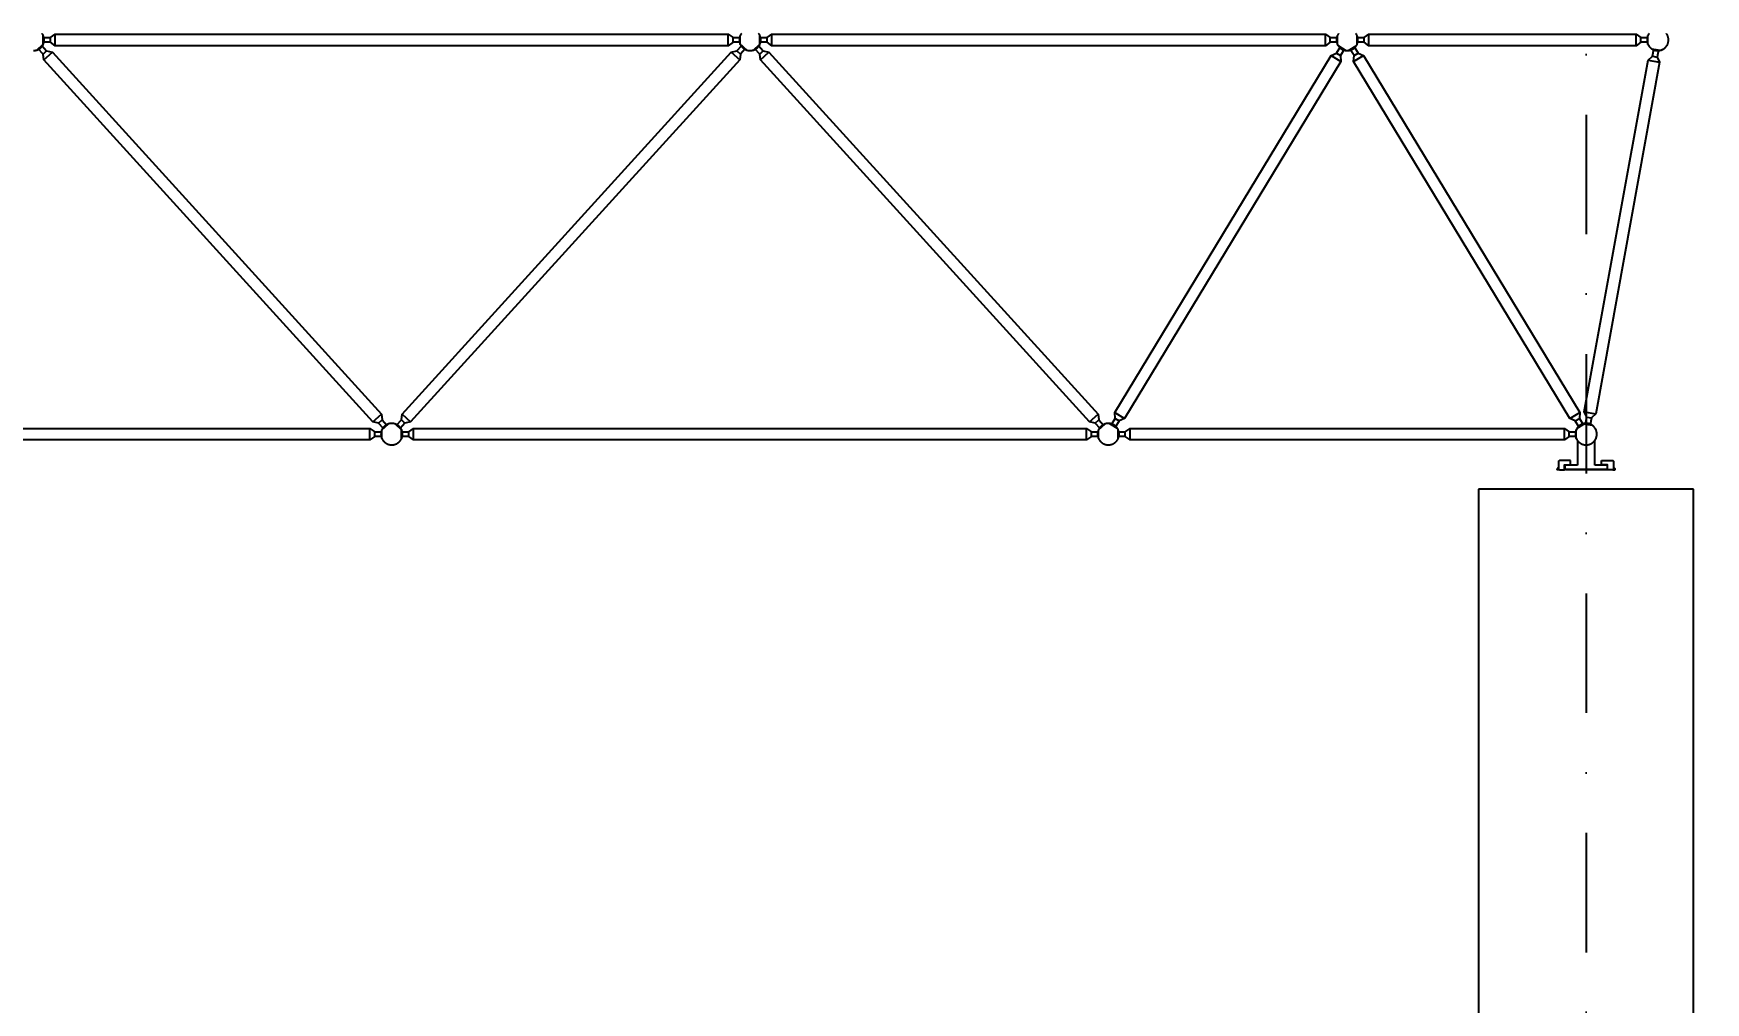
# Model space of a CAD drawing. Header units: centimetres. Extents: x 26569 to 160723, y -3143 to 14565.
# Drawn here: x 36351.7 to 36701.7, y 6143.1 to 6345.9 of the extents above; entities that cross this region are included whole.
import ezdxf

# ---------------------------------------------------------------- set-up
doc = ezdxf.new("R2010")
doc.units = ezdxf.units.CM
doc.header["$LTSCALE"] = 100
doc.linetypes.add('DASHDOT2', pattern=[0.5, 0.25, -0.125, 0, -0.125])
for name, color, linetype in [('A-ANNO-DIMS', 187, 'Continuous'), ('A-ANNO-GRID', 155, 'DASHDOT2'), ('A-ELEV-01', 255, 'Continuous'), ('A-ELEV-02', 253, 'Continuous')]:
    doc.layers.add(name, color=color, linetype=linetype)
doc.styles.add('Fields_100', font='act_simplex.shx', dxfattribs={"width": 0.8, "height": 20})
doc.dimstyles.new('FIELDS_100', dxfattribs={"dimscale": 0, "dimtxt": 20, "dimasz": 5, "dimexe": 5, "dimexo": 5, "dimgap": 5, "dimtad": 0, "dimdec": 0, "dimzin": 0, "dimdsep": 46, "dimtxsty": 'Fields_100', "dimblk": 'DOT', "dimcen": 0.09, "dimclrt": 50, "dimadec": 0, "dimazin": 0, "dimtfac": 1, "dimtdec": 0, "dimtix": 1, "dimtofl": 0, "dimtmove": 1, "dimatfit": 3, "dimfxl": 5, "dimfxlon": 1, "dimtolj": 1, "dimtzin": 0, "dimarcsym": 0})

# ---------------------------------------------------------------- blocks, each defined once
blk = doc.blocks.new('_Dot')
at = {"color": 0, "linetype": 'ByBlock', "lineweight": -2}
blk.add_line((-0.5, 0), (-1, 0), dxfattribs=at)
at = {"color": 0, "linetype": 'ByBlock', "const_width": 0.5}
blk.add_lwpolyline([(-0.25, 0, 1), (0.25, 0, 1)], format="xyb", close=True, dxfattribs=at)
blk = doc.blocks.new('*D694')
at = {"layer": 'A-ANNO-DIMS', "color": 0, "lineweight": -2, "transparency": 16777216}
for p, q in [((35826.73, 6649.56), (35826.73, 6659.56)), ((36676.73, 6649.56), (36676.73, 6659.56)), ((35831.73, 6654.56), (36220.07, 6654.56)), ((36671.73, 6654.56), (36283.4, 6654.56))]:
    blk.add_line(p, q, dxfattribs=at)
at = {"layer": 'DEFPOINTS', "color": 0, "transparency": 16777216}
for p in [(36676.73, 6654.56), (35826.73, 6232.06), (36676.73, 6232.06)]:
    blk.add_point(p, dxfattribs=at)
at = {"layer": 'A-ANNO-DIMS', "color": 0, "lineweight": -2, "transparency": 16777216, "xscale": 5, "yscale": 5, "zscale": 5, "rotation": 180}
blk.add_blockref('_Dot', (35826.73, 6654.56), dxfattribs=at)
at = {"layer": 'A-ANNO-DIMS', "color": 0, "lineweight": -2, "transparency": 16777216, "xscale": 5, "yscale": 5, "zscale": 5}
blk.add_blockref('_Dot', (36676.73, 6654.56), dxfattribs=at)
at = {"layer": 'A-ANNO-DIMS', "color": 50, "transparency": 16777216, "insert": (36251.73, 6654.56), "char_height": 20, "attachment_point": 5, "style": 'Fields_100'}
blk.add_mtext('\\A1;1700', dxfattribs=at)
blk = doc.blocks.new('*D700')
at = {"layer": 'A-ANNO-DIMS', "color": 0, "lineweight": -2, "transparency": 16777216}
for p, q in [((36676.73, 6649.56), (36676.73, 6659.56)), ((36726.73, 6649.56), (36726.73, 6659.56)), ((36671.73, 6654.56), (36666.73, 6654.56)), ((36731.73, 6654.56), (36736.73, 6654.56))]:
    blk.add_line(p, q, dxfattribs=at)
at = {"layer": 'DEFPOINTS', "color": 0, "transparency": 16777216}
for p in [(36726.73, 6654.56), (36676.73, 6232.06), (36726.73, 6232.06)]:
    blk.add_point(p, dxfattribs=at)
at = {"layer": 'A-ANNO-DIMS', "color": 0, "lineweight": -2, "transparency": 16777216, "xscale": 5, "yscale": 5, "zscale": 5}
blk.add_blockref('_Dot', (36676.73, 6654.56), dxfattribs=at)
at = {"layer": 'A-ANNO-DIMS', "color": 0, "lineweight": -2, "transparency": 16777216, "xscale": 5, "yscale": 5, "zscale": 5, "rotation": 180}
blk.add_blockref('_Dot', (36726.73, 6654.56), dxfattribs=at)
at = {"layer": 'A-ANNO-DIMS', "color": 50, "transparency": 16777216, "insert": (36701.73, 6654.56), "char_height": 20, "attachment_point": 5, "style": 'Fields_100'}
blk.add_mtext('\\A1;100', dxfattribs=at)

msp = doc.modelspace()

# ---------------------------------------------------------------- hatches: boundary and pattern name
at = {"layer": 'A-ELEV-02'}
for points in [[(36670.98, 6254.66), (36671.13, 6254.51), (36670.63, 6254.51), (36670.63, 6254.53), (36670.64, 6254.55), (36670.64, 6254.56), (36670.64, 6254.58), (36670.64, 6254.6), (36670.64, 6254.61), (36670.65, 6254.63), (36670.65, 6254.65), (36670.66, 6254.66), (36670.66, 6254.68), (36670.67, 6254.7), (36670.68, 6254.71), (36670.68, 6254.73), (36670.69, 6254.74), (36670.7, 6254.76), (36670.71, 6254.77), (36670.72, 6254.79), (36670.73, 6254.8), (36670.74, 6254.81), (36670.75, 6254.83), (36670.76, 6254.84), (36670.77, 6254.85), (36670.78, 6254.87), (36670.79, 6254.88), (36670.81, 6254.89), (36670.82, 6254.9), (36670.83, 6254.91), (36670.85, 6254.92), (36670.86, 6254.93), (36670.88, 6254.94), (36670.89, 6254.95), (36670.91, 6254.96), (36670.92, 6254.96), (36670.94, 6254.97), (36670.95, 6254.98), (36670.97, 6254.98), (36670.98, 6254.99)], [(36682.48, 6254.66), (36682.33, 6254.51), (36682.83, 6254.51), (36682.83, 6254.53), (36682.83, 6254.55), (36682.83, 6254.56), (36682.83, 6254.58), (36682.83, 6254.6), (36682.82, 6254.61), (36682.82, 6254.63), (36682.82, 6254.65), (36682.81, 6254.66), (36682.81, 6254.68), (36682.8, 6254.7), (36682.79, 6254.71), (36682.79, 6254.73), (36682.78, 6254.74), (36682.77, 6254.76), (36682.76, 6254.77), (36682.75, 6254.79), (36682.74, 6254.8), (36682.73, 6254.81), (36682.72, 6254.83), (36682.71, 6254.84), (36682.7, 6254.85), (36682.69, 6254.87), (36682.67, 6254.88), (36682.66, 6254.89), (36682.65, 6254.9), (36682.64, 6254.91), (36682.62, 6254.92), (36682.61, 6254.93), (36682.59, 6254.94), (36682.58, 6254.95), (36682.56, 6254.96), (36682.55, 6254.96), (36682.53, 6254.97), (36682.52, 6254.98), (36682.5, 6254.98), (36682.48, 6254.99)]]:
    msp.add_hatch(color=256, dxfattribs=at).paths.add_polyline_path(points, flags=0)

# ---------------------------------------------------------------- linework, layer by layer
at = {"layer": 'A-ANNO-GRID'}
msp.add_lwpolyline([(36676.73, 6679.56), (36676.73, 5813.01)], dxfattribs=at)
at = {"layer": 'A-ELEV-01'}
for points in [[(36654.23, 6250.51), (36654.23, 5950.51)], [(36699.23, 6250.51), (36654.23, 6250.51)], [(36699.23, 5950.51), (36699.23, 6250.51)]]:
    msp.add_lwpolyline(points, dxfattribs=at)
at = {"layer": 'A-ELEV-02'}
for points in [[(36351.73, 6342.26), (36351.81, 6342.26), (36351.88, 6342.27), (36351.96, 6342.27), (36352.03, 6342.28), (36352.11, 6342.29), (36352.19, 6342.31), (36352.26, 6342.33), (36352.34, 6342.34), (36352.41, 6342.37), (36352.45, 6342.38), (36352.49, 6342.39), (36352.52, 6342.41), (36352.56, 6342.42), (36352.6, 6342.43), (36352.63, 6342.45), (36352.67, 6342.47), (36352.71, 6342.48), (36352.74, 6342.5), (36352.78, 6342.52), (36352.81, 6342.54), (36352.85, 6342.56), (36352.88, 6342.58), (36352.92, 6342.6), (36352.95, 6342.62), (36352.98, 6342.64), (36353.02, 6342.66), (36353.05, 6342.69), (36353.08, 6342.71), (36353.11, 6342.73), (36353.15, 6342.76), (36353.18, 6342.78), (36353.21, 6342.81), (36353.24, 6342.84), (36353.27, 6342.86), (36353.29, 6342.89), (36353.32, 6342.92), (36353.35, 6342.95), (36353.4, 6343), (36353.45, 6343.06), (36353.5, 6343.12), (36353.55, 6343.18), (36353.59, 6343.25), (36353.64, 6343.31), (36353.68, 6343.37), (36353.71, 6343.44), (36353.75, 6343.51), (36353.78, 6343.57), (36353.81, 6343.64), (36353.84, 6343.71), (36353.86, 6343.78), (36353.89, 6343.86), (36353.91, 6343.93), (36353.93, 6344.01), (36353.94, 6344.08), (36353.96, 6344.16), (36353.96, 6344.2), (36353.97, 6344.24), (36353.97, 6344.28), (36353.98, 6344.32), (36353.98, 6344.36), (36353.98, 6344.4), (36353.98, 6344.44), (36353.98, 6344.48), (36353.98, 6344.52), (36353.98, 6344.55), (36353.98, 6344.59), (36353.98, 6344.63), (36353.98, 6344.67), (36353.98, 6344.71), (36353.97, 6344.75), (36353.97, 6344.79), (36353.96, 6344.83), (36353.96, 6344.87), (36353.95, 6344.91), (36353.94, 6344.95), (36353.93, 6344.99), (36353.92, 6345.03), (36353.91, 6345.07), (36353.9, 6345.11), (36353.89, 6345.14), (36353.88, 6345.18), (36353.87, 6345.22), (36353.86, 6345.26), (36353.83, 6345.33), (36353.8, 6345.4), (36353.77, 6345.47), (36353.73, 6345.54), (36353.7, 6345.61), (36353.66, 6345.68), (36353.62, 6345.74), (36353.58, 6345.8), (36353.53, 6345.86)], [(36353.78, 6345.01), (36355.28, 6345.01), (36356.28, 6345.72), (36497.18, 6345.72), (36498.18, 6345.01), (36499.68, 6345.01)], [(36356.28, 6343.3), (36356.28, 6345.72)], [(36497.18, 6343.3), (36497.18, 6345.72)], [(36499.93, 6345.86), (36499.89, 6345.8), (36499.85, 6345.74), (36499.81, 6345.68), (36499.77, 6345.61), (36499.73, 6345.54), (36499.7, 6345.47), (36499.67, 6345.4), (36499.64, 6345.33), (36499.61, 6345.26), (36499.6, 6345.22), (36499.59, 6345.18), (36499.57, 6345.14), (36499.56, 6345.11), (36499.55, 6345.07), (36499.54, 6345.03), (36499.54, 6344.99), (36499.53, 6344.95), (36499.52, 6344.91), (36499.51, 6344.87), (36499.51, 6344.83), (36499.5, 6344.79), (36499.5, 6344.75), (36499.49, 6344.71), (36499.49, 6344.67), (36499.49, 6344.63), (36499.49, 6344.59), (36499.48, 6344.55), (36499.48, 6344.52), (36499.48, 6344.48), (36499.49, 6344.44), (36499.49, 6344.4), (36499.49, 6344.36), (36499.49, 6344.32), (36499.5, 6344.28), (36499.5, 6344.24), (36499.51, 6344.2), (36499.51, 6344.16), (36499.53, 6344.08), (36499.54, 6344.01), (36499.56, 6343.93), (36499.58, 6343.86), (36499.61, 6343.78), (36499.63, 6343.71), (36499.66, 6343.64), (36499.69, 6343.57), (36499.72, 6343.51), (36499.76, 6343.44), (36499.79, 6343.37), (36499.83, 6343.31), (36499.87, 6343.25), (36499.92, 6343.18), (36499.96, 6343.12), (36500.01, 6343.06), (36500.07, 6343), (36500.12, 6342.95), (36500.15, 6342.92), (36500.17, 6342.89), (36500.2, 6342.86), (36500.23, 6342.84), (36500.26, 6342.81), (36500.29, 6342.78), (36500.32, 6342.76), (36500.35, 6342.73), (36500.39, 6342.71), (36500.42, 6342.69), (36500.45, 6342.66), (36500.48, 6342.64), (36500.52, 6342.62), (36500.55, 6342.6), (36500.59, 6342.58), (36500.62, 6342.56), (36500.65, 6342.54), (36500.69, 6342.52), (36500.73, 6342.5), (36500.76, 6342.48), (36500.8, 6342.47), (36500.83, 6342.45), (36500.87, 6342.43), (36500.91, 6342.42), (36500.94, 6342.41), (36500.98, 6342.39), (36501.02, 6342.38), (36501.06, 6342.37), (36501.13, 6342.34), (36501.21, 6342.33), (36501.28, 6342.31), (36501.36, 6342.29), (36501.43, 6342.28), (36501.51, 6342.27), (36501.59, 6342.27), (36501.66, 6342.26), (36501.73, 6342.26), (36501.81, 6342.26), (36501.88, 6342.27), (36501.96, 6342.27), (36502.03, 6342.28), (36502.11, 6342.29), (36502.19, 6342.31), (36502.26, 6342.33), (36502.34, 6342.34), (36502.41, 6342.37), (36502.45, 6342.38), (36502.49, 6342.39), (36502.52, 6342.41), (36502.56, 6342.42), (36502.6, 6342.43), (36502.63, 6342.45), (36502.67, 6342.47), (36502.71, 6342.48), (36502.74, 6342.5), (36502.78, 6342.52), (36502.81, 6342.54), (36502.85, 6342.56), (36502.88, 6342.58), (36502.92, 6342.6), (36502.95, 6342.62), (36502.98, 6342.64), (36503.02, 6342.66), (36503.05, 6342.69), (36503.08, 6342.71), (36503.11, 6342.73), (36503.15, 6342.76), (36503.18, 6342.78), (36503.21, 6342.81), (36503.24, 6342.84), (36503.27, 6342.86), (36503.29, 6342.89), (36503.32, 6342.92), (36503.35, 6342.95), (36503.4, 6343), (36503.45, 6343.06), (36503.5, 6343.12), (36503.55, 6343.18), (36503.59, 6343.25), (36503.64, 6343.31), (36503.68, 6343.37), (36503.71, 6343.44), (36503.75, 6343.51), (36503.78, 6343.57), (36503.81, 6343.64), (36503.84, 6343.71), (36503.86, 6343.78), (36503.89, 6343.86), (36503.91, 6343.93), (36503.93, 6344.01), (36503.94, 6344.08), (36503.96, 6344.16), (36503.96, 6344.2), (36503.97, 6344.24), (36503.97, 6344.28), (36503.98, 6344.32), (36503.98, 6344.36), (36503.98, 6344.4), (36503.98, 6344.44), (36503.98, 6344.48), (36503.98, 6344.52), (36503.98, 6344.55), (36503.98, 6344.59), (36503.98, 6344.63), (36503.98, 6344.67), (36503.98, 6344.71), (36503.97, 6344.75), (36503.97, 6344.79), (36503.96, 6344.83), (36503.96, 6344.87), (36503.95, 6344.91), (36503.94, 6344.95), (36503.93, 6344.99), (36503.92, 6345.03), (36503.91, 6345.07), (36503.9, 6345.11), (36503.89, 6345.14), (36503.88, 6345.18), (36503.87, 6345.22), (36503.86, 6345.26), (36503.83, 6345.33), (36503.8, 6345.4), (36503.77, 6345.47), (36503.73, 6345.54), (36503.7, 6345.61), (36503.66, 6345.68), (36503.62, 6345.74), (36503.58, 6345.8), (36503.53, 6345.86)], [(36503.78, 6345.01), (36505.28, 6345.01), (36506.28, 6345.72), (36622.18, 6345.72), (36623.18, 6345.01), (36624.68, 6345.01)], [(36506.28, 6343.3), (36506.28, 6345.72)], [(36622.18, 6343.3), (36622.18, 6345.72)], [(36624.93, 6345.86), (36624.89, 6345.8), (36624.85, 6345.74), (36624.81, 6345.68), (36624.77, 6345.61), (36624.73, 6345.54), (36624.7, 6345.47), (36624.67, 6345.4), (36624.64, 6345.33), (36624.61, 6345.26), (36624.6, 6345.22), (36624.59, 6345.18), (36624.57, 6345.14), (36624.56, 6345.11), (36624.55, 6345.07), (36624.54, 6345.03), (36624.54, 6344.99), (36624.53, 6344.95), (36624.52, 6344.91), (36624.51, 6344.87), (36624.51, 6344.83), (36624.5, 6344.79), (36624.5, 6344.75), (36624.49, 6344.71), (36624.49, 6344.67), (36624.49, 6344.63), (36624.49, 6344.59), (36624.48, 6344.55), (36624.48, 6344.52), (36624.48, 6344.48), (36624.49, 6344.44), (36624.49, 6344.4), (36624.49, 6344.36), (36624.49, 6344.32), (36624.5, 6344.28), (36624.5, 6344.24), (36624.51, 6344.2), (36624.51, 6344.16), (36624.53, 6344.08), (36624.54, 6344.01), (36624.56, 6343.93), (36624.58, 6343.86), (36624.61, 6343.78), (36624.63, 6343.71), (36624.66, 6343.64), (36624.69, 6343.57), (36624.72, 6343.51), (36624.76, 6343.44), (36624.79, 6343.37), (36624.83, 6343.31), (36624.87, 6343.25), (36624.92, 6343.18), (36624.96, 6343.12), (36625.01, 6343.06), (36625.07, 6343), (36625.12, 6342.95), (36625.15, 6342.92), (36625.17, 6342.89), (36625.2, 6342.86), (36625.23, 6342.84), (36625.26, 6342.81), (36625.29, 6342.78), (36625.32, 6342.76), (36625.35, 6342.73), (36625.39, 6342.71), (36625.42, 6342.69), (36625.45, 6342.66), (36625.48, 6342.64), (36625.52, 6342.62), (36625.55, 6342.6), (36625.59, 6342.58), (36625.62, 6342.56), (36625.65, 6342.54), (36625.69, 6342.52), (36625.73, 6342.5), (36625.76, 6342.48), (36625.8, 6342.47), (36625.83, 6342.45), (36625.87, 6342.43), (36625.91, 6342.42), (36625.94, 6342.41), (36625.98, 6342.39), (36626.02, 6342.38), (36626.06, 6342.37), (36626.13, 6342.34), (36626.21, 6342.33), (36626.28, 6342.31), (36626.36, 6342.29), (36626.43, 6342.28), (36626.51, 6342.27), (36626.59, 6342.27), (36626.66, 6342.26), (36626.73, 6342.26), (36626.81, 6342.26), (36626.88, 6342.27), (36626.96, 6342.27), (36627.03, 6342.28), (36627.11, 6342.29), (36627.19, 6342.31), (36627.26, 6342.33), (36627.34, 6342.34), (36627.41, 6342.37), (36627.45, 6342.38), (36627.49, 6342.39), (36627.52, 6342.41), (36627.56, 6342.42), (36627.6, 6342.43), (36627.63, 6342.45), (36627.67, 6342.47), (36627.71, 6342.48), (36627.74, 6342.5), (36627.78, 6342.52), (36627.81, 6342.54), (36627.85, 6342.56), (36627.88, 6342.58), (36627.92, 6342.6), (36627.95, 6342.62), (36627.98, 6342.64), (36628.02, 6342.66), (36628.05, 6342.69), (36628.08, 6342.71), (36628.11, 6342.73), (36628.15, 6342.76), (36628.18, 6342.78), (36628.21, 6342.81), (36628.24, 6342.84), (36628.27, 6342.86), (36628.29, 6342.89), (36628.32, 6342.92), (36628.35, 6342.95), (36628.4, 6343), (36628.45, 6343.06), (36628.5, 6343.12), (36628.55, 6343.18), (36628.59, 6343.25), (36628.64, 6343.31), (36628.68, 6343.37), (36628.71, 6343.44), (36628.75, 6343.51), (36628.78, 6343.57), (36628.81, 6343.64), (36628.84, 6343.71), (36628.86, 6343.78), (36628.89, 6343.86), (36628.91, 6343.93), (36628.93, 6344.01), (36628.94, 6344.08), (36628.96, 6344.16), (36628.96, 6344.2), (36628.97, 6344.24), (36628.97, 6344.28), (36628.98, 6344.32), (36628.98, 6344.36), (36628.98, 6344.4), (36628.98, 6344.44), (36628.98, 6344.48), (36628.98, 6344.52), (36628.98, 6344.55), (36628.98, 6344.59), (36628.98, 6344.63), (36628.98, 6344.67), (36628.98, 6344.71), (36628.97, 6344.75), (36628.97, 6344.79), (36628.96, 6344.83), (36628.96, 6344.87), (36628.95, 6344.91), (36628.94, 6344.95), (36628.93, 6344.99), (36628.92, 6345.03), (36628.91, 6345.07), (36628.9, 6345.11), (36628.89, 6345.14), (36628.88, 6345.18), (36628.87, 6345.22), (36628.86, 6345.26), (36628.83, 6345.33), (36628.8, 6345.4), (36628.77, 6345.47), (36628.73, 6345.54), (36628.7, 6345.61), (36628.66, 6345.68), (36628.62, 6345.74), (36628.58, 6345.8), (36628.53, 6345.86)], [(36628.78, 6345.01), (36630.28, 6345.01), (36631.28, 6345.72), (36687.18, 6345.72), (36688.18, 6345.01), (36689.68, 6345.01)], [(36631.28, 6343.3), (36631.28, 6345.72)], [(36687.18, 6343.3), (36687.18, 6345.72)], [(36689.93, 6345.86), (36689.89, 6345.8), (36689.85, 6345.74), (36689.81, 6345.68), (36689.77, 6345.61), (36689.73, 6345.54), (36689.7, 6345.47), (36689.67, 6345.4), (36689.64, 6345.33), (36689.61, 6345.26), (36689.6, 6345.22), (36689.59, 6345.18), (36689.57, 6345.14), (36689.56, 6345.11), (36689.55, 6345.07), (36689.54, 6345.03), (36689.54, 6344.99), (36689.53, 6344.95), (36689.52, 6344.91), (36689.51, 6344.87), (36689.51, 6344.83), (36689.5, 6344.79), (36689.5, 6344.75), (36689.49, 6344.71), (36689.49, 6344.67), (36689.49, 6344.63), (36689.49, 6344.59), (36689.48, 6344.55), (36689.48, 6344.52), (36689.48, 6344.48), (36689.49, 6344.44), (36689.49, 6344.4), (36689.49, 6344.36), (36689.49, 6344.32), (36689.5, 6344.28), (36689.5, 6344.24), (36689.51, 6344.2), (36689.51, 6344.16), (36689.53, 6344.08), (36689.54, 6344.01), (36689.56, 6343.93), (36689.58, 6343.86), (36689.61, 6343.78), (36689.63, 6343.71), (36689.66, 6343.64), (36689.69, 6343.57), (36689.72, 6343.51), (36689.76, 6343.44), (36689.79, 6343.37), (36689.83, 6343.31), (36689.87, 6343.25), (36689.92, 6343.18), (36689.96, 6343.12), (36690.01, 6343.06), (36690.07, 6343), (36690.12, 6342.95), (36690.15, 6342.92), (36690.17, 6342.89), (36690.2, 6342.86), (36690.23, 6342.84), (36690.26, 6342.81), (36690.29, 6342.78), (36690.32, 6342.76), (36690.35, 6342.73), (36690.39, 6342.71), (36690.42, 6342.69), (36690.45, 6342.66), (36690.48, 6342.64), (36690.52, 6342.62), (36690.55, 6342.6), (36690.59, 6342.58), (36690.62, 6342.56), (36690.65, 6342.54), (36690.69, 6342.52), (36690.73, 6342.5), (36690.76, 6342.48), (36690.8, 6342.47), (36690.83, 6342.45), (36690.87, 6342.43), (36690.91, 6342.42), (36690.94, 6342.41), (36690.98, 6342.39), (36691.02, 6342.38), (36691.06, 6342.37), (36691.13, 6342.34), (36691.21, 6342.33), (36691.28, 6342.31), (36691.36, 6342.29), (36691.43, 6342.28), (36691.51, 6342.27), (36691.59, 6342.27), (36691.66, 6342.26), (36691.73, 6342.26), (36691.81, 6342.26), (36691.88, 6342.27), (36691.96, 6342.27), (36692.03, 6342.28), (36692.11, 6342.29), (36692.19, 6342.31), (36692.26, 6342.33), (36692.34, 6342.34), (36692.41, 6342.37), (36692.45, 6342.38), (36692.49, 6342.39), (36692.52, 6342.41), (36692.56, 6342.42), (36692.6, 6342.43), (36692.63, 6342.45), (36692.67, 6342.47), (36692.71, 6342.48), (36692.74, 6342.5), (36692.78, 6342.52), (36692.81, 6342.54), (36692.85, 6342.56), (36692.88, 6342.58), (36692.92, 6342.6), (36692.95, 6342.62), (36692.98, 6342.64), (36693.02, 6342.66), (36693.05, 6342.69), (36693.08, 6342.71), (36693.11, 6342.73), (36693.15, 6342.76), (36693.18, 6342.78), (36693.21, 6342.81), (36693.24, 6342.84), (36693.27, 6342.86), (36693.29, 6342.89), (36693.32, 6342.92), (36693.35, 6342.95), (36693.4, 6343), (36693.45, 6343.06), (36693.5, 6343.12), (36693.55, 6343.18), (36693.59, 6343.25), (36693.64, 6343.31), (36693.68, 6343.37), (36693.71, 6343.44), (36693.75, 6343.51), (36693.78, 6343.57), (36693.81, 6343.64), (36693.84, 6343.71), (36693.86, 6343.78), (36693.89, 6343.86), (36693.91, 6343.93), (36693.93, 6344.01), (36693.94, 6344.08), (36693.96, 6344.16), (36693.96, 6344.2), (36693.97, 6344.24), (36693.97, 6344.28), (36693.98, 6344.32), (36693.98, 6344.36), (36693.98, 6344.4), (36693.98, 6344.44), (36693.98, 6344.48), (36693.98, 6344.52), (36693.98, 6344.55), (36693.98, 6344.59), (36693.98, 6344.63), (36693.98, 6344.67), (36693.98, 6344.71), (36693.97, 6344.75), (36693.97, 6344.79), (36693.96, 6344.83), (36693.96, 6344.87), (36693.95, 6344.91), (36693.94, 6344.95), (36693.93, 6344.99), (36693.92, 6345.03), (36693.91, 6345.07), (36693.9, 6345.11), (36693.89, 6345.14), (36693.88, 6345.18), (36693.87, 6345.22), (36693.86, 6345.26), (36693.83, 6345.33), (36693.8, 6345.4), (36693.77, 6345.47), (36693.73, 6345.54), (36693.7, 6345.61), (36693.66, 6345.68), (36693.62, 6345.74), (36693.58, 6345.8), (36693.53, 6345.86)], [(36352.43, 6342.37), (36353.8, 6343.62)], [(36353.75, 6341.55), (36354.49, 6342.22)], [(36353.78, 6343.58), (36353.78, 6345.44)], [(36499.68, 6344.01), (36498.18, 6344.01), (36497.18, 6343.3), (36356.28, 6343.3), (36355.28, 6344.01), (36353.78, 6344.01)], [(36355.28, 6344.01), (36355.28, 6345.01)], [(36498.18, 6344.01), (36498.18, 6345.01)], [(36498.98, 6342.22), (36499.72, 6341.55)], [(36499.67, 6343.62), (36501.04, 6342.37)], [(36499.68, 6343.58), (36499.68, 6345.44)], [(36502.43, 6342.37), (36503.8, 6343.62)], [(36503.75, 6341.55), (36504.49, 6342.22)], [(36503.78, 6343.58), (36503.78, 6345.44)], [(36624.68, 6344.01), (36623.18, 6344.01), (36622.18, 6343.3), (36506.28, 6343.3), (36505.28, 6344.01), (36503.78, 6344.01)], [(36505.28, 6344.01), (36505.28, 6345.01)], [(36623.18, 6344.01), (36623.18, 6345.01)], [(36624.68, 6343.58), (36624.68, 6345.44)], [(36624.88, 6343.24), (36626.46, 6342.28)], [(36627, 6342.28), (36628.59, 6343.24)], [(36628.78, 6343.58), (36628.78, 6345.44)], [(36689.68, 6344.01), (36688.18, 6344.01), (36687.18, 6343.3), (36631.28, 6343.3), (36630.28, 6344.01), (36628.78, 6344.01)], [(36630.28, 6344.01), (36630.28, 6345.01)], [(36676.61, 6264.12), (36676.88, 6265.59), (36676.36, 6266.7), (36689.73, 6340.25), (36690.61, 6341.11), (36690.88, 6342.58)], [(36691.86, 6342.41), (36691.59, 6340.93), (36692.11, 6339.82), (36678.74, 6266.27), (36677.86, 6265.42), (36677.59, 6263.94)], [(36688.18, 6344.01), (36688.18, 6345.01)], [(36689.68, 6343.58), (36689.68, 6345.44)], [(36690.46, 6342.66), (36692.28, 6342.33)], [(36353.9, 6340.33), (36355.69, 6341.96)], [(36497.78, 6341.96), (36499.57, 6340.33)], [(36503.9, 6340.33), (36505.69, 6341.96)], [(36623.34, 6341.25), (36625.41, 6340)], [(36624.47, 6341.74), (36625.32, 6341.22)], [(36628.06, 6340), (36630.13, 6341.25)], [(36628.15, 6341.22), (36629, 6341.74)], [(36689.73, 6340.25), (36692.11, 6339.82)], [(36690.61, 6341.11), (36691.59, 6340.93)], [(36422.78, 6264.57), (36424.57, 6266.19)], [(36428.9, 6266.19), (36430.69, 6264.57)], [(36572.78, 6264.57), (36574.57, 6266.19)], [(36578.06, 6266.53), (36580.13, 6265.28)], [(36578.15, 6265.31), (36579, 6264.79)], [(36673.34, 6265.28), (36675.41, 6266.53)], [(36674.47, 6264.79), (36675.32, 6265.31)], [(36676.36, 6266.7), (36678.74, 6266.27)], [(36676.88, 6265.59), (36677.86, 6265.42)], [(36278.78, 6262.51), (36280.28, 6262.51), (36281.28, 6263.22), (36422.18, 6263.22), (36423.18, 6262.51), (36424.68, 6262.51)], [(36424.68, 6261.51), (36423.18, 6261.51), (36422.18, 6260.8), (36281.28, 6260.8), (36280.28, 6261.51), (36278.78, 6261.51)], [(36422.18, 6260.8), (36422.18, 6263.22)], [(36423.18, 6261.51), (36423.18, 6262.51)], [(36423.98, 6264.3), (36424.72, 6264.98)], [(36424.67, 6262.91), (36426.04, 6264.15)], [(36424.68, 6261.08), (36424.68, 6262.94)], [(36427.43, 6264.15), (36428.8, 6262.91)], [(36428.75, 6264.98), (36429.49, 6264.3)], [(36428.78, 6262.51), (36430.28, 6262.51), (36431.28, 6263.22), (36572.18, 6263.22), (36573.18, 6262.51), (36574.68, 6262.51)], [(36428.78, 6261.08), (36428.78, 6262.94)], [(36574.68, 6261.51), (36573.18, 6261.51), (36572.18, 6260.8), (36431.28, 6260.8), (36430.28, 6261.51), (36428.78, 6261.51)], [(36430.28, 6261.51), (36430.28, 6262.51)], [(36431.28, 6260.8), (36431.28, 6263.22)], [(36572.18, 6260.8), (36572.18, 6263.22)], [(36573.18, 6261.51), (36573.18, 6262.51)], [(36573.98, 6264.3), (36574.72, 6264.98)], [(36574.67, 6262.91), (36576.04, 6264.15)], [(36574.68, 6261.08), (36574.68, 6262.94)], [(36577, 6264.25), (36578.59, 6263.28)], [(36578.78, 6262.51), (36580.28, 6262.51), (36581.28, 6263.22), (36672.18, 6263.22), (36673.18, 6262.51), (36674.68, 6262.51)], [(36578.78, 6261.08), (36578.78, 6262.94)], [(36674.68, 6261.51), (36673.18, 6261.51), (36672.18, 6260.8), (36581.28, 6260.8), (36580.28, 6261.51), (36578.78, 6261.51)], [(36580.28, 6261.51), (36580.28, 6262.51)], [(36581.28, 6260.8), (36581.28, 6263.22)], [(36672.18, 6260.8), (36672.18, 6263.22)], [(36673.18, 6261.51), (36673.18, 6262.51)], [(36678.53, 6260.66), (36678.58, 6260.72), (36678.62, 6260.78), (36678.66, 6260.85), (36678.7, 6260.91), (36678.73, 6260.98), (36678.77, 6261.05), (36678.8, 6261.12), (36678.83, 6261.19), (36678.86, 6261.27), (36678.87, 6261.31), (36678.88, 6261.34), (36678.89, 6261.38), (36678.9, 6261.42), (36678.91, 6261.46), (36678.92, 6261.5), (36678.93, 6261.53), (36678.94, 6261.57), (36678.95, 6261.61), (36678.96, 6261.65), (36678.96, 6261.69), (36678.97, 6261.73), (36678.97, 6261.77), (36678.98, 6261.81), (36678.98, 6261.85), (36678.98, 6261.89), (36678.98, 6261.93), (36678.98, 6261.97), (36678.98, 6262.01), (36678.98, 6262.05), (36678.98, 6262.09), (36678.98, 6262.13), (36678.98, 6262.17), (36678.98, 6262.21), (36678.97, 6262.25), (36678.97, 6262.29), (36678.96, 6262.33), (36678.96, 6262.36), (36678.94, 6262.44), (36678.93, 6262.52), (36678.91, 6262.59), (36678.89, 6262.67), (36678.86, 6262.74), (36678.84, 6262.81), (36678.81, 6262.88), (36678.78, 6262.95), (36678.75, 6263.02), (36678.71, 6263.08), (36678.68, 6263.15), (36678.64, 6263.21), (36678.59, 6263.28), (36678.55, 6263.34), (36678.5, 6263.4), (36678.45, 6263.46), (36678.4, 6263.52), (36678.35, 6263.58), (36678.32, 6263.61), (36678.29, 6263.63), (36678.27, 6263.66), (36678.24, 6263.69), (36678.21, 6263.71), (36678.18, 6263.74), (36678.15, 6263.77), (36678.11, 6263.79), (36678.08, 6263.81), (36678.05, 6263.84), (36678.02, 6263.86), (36677.98, 6263.88), (36677.95, 6263.9), (36677.92, 6263.93), (36677.88, 6263.95), (36677.85, 6263.97), (36677.81, 6263.99), (36677.78, 6264.01), (36677.74, 6264.02), (36677.71, 6264.04), (36677.67, 6264.06), (36677.63, 6264.07), (36677.6, 6264.09), (36677.56, 6264.1), (36677.52, 6264.12), (36677.49, 6264.13), (36677.45, 6264.15), (36677.41, 6264.16), (36677.34, 6264.18), (36677.26, 6264.2), (36677.19, 6264.22), (36677.11, 6264.23), (36677.03, 6264.24), (36676.96, 6264.25), (36676.88, 6264.26), (36676.81, 6264.26), (36676.73, 6264.26), (36676.66, 6264.26), (36676.59, 6264.26), (36676.51, 6264.25), (36676.43, 6264.24), (36676.36, 6264.23), (36676.28, 6264.22), (36676.21, 6264.2), (36676.13, 6264.18), (36676.06, 6264.16), (36676.02, 6264.15), (36675.98, 6264.13), (36675.94, 6264.12), (36675.91, 6264.1), (36675.87, 6264.09), (36675.83, 6264.07), (36675.8, 6264.06), (36675.76, 6264.04), (36675.73, 6264.02), (36675.69, 6264.01), (36675.65, 6263.99), (36675.62, 6263.97), (36675.59, 6263.95), (36675.55, 6263.93), (36675.52, 6263.9), (36675.48, 6263.88), (36675.45, 6263.86), (36675.42, 6263.84), (36675.39, 6263.81), (36675.35, 6263.79), (36675.32, 6263.77), (36675.29, 6263.74), (36675.26, 6263.71), (36675.23, 6263.69), (36675.2, 6263.66), (36675.17, 6263.63), (36675.15, 6263.61), (36675.12, 6263.58), (36675.07, 6263.52), (36675.01, 6263.46), (36674.96, 6263.4), (36674.92, 6263.34), (36674.87, 6263.28), (36674.83, 6263.21), (36674.79, 6263.15), (36674.76, 6263.08), (36674.72, 6263.02), (36674.69, 6262.95), (36674.66, 6262.88), (36674.63, 6262.81), (36674.61, 6262.74), (36674.58, 6262.67), (36674.56, 6262.59), (36674.54, 6262.52), (36674.53, 6262.44), (36674.51, 6262.36), (36674.51, 6262.33), (36674.5, 6262.29), (36674.5, 6262.25), (36674.49, 6262.21), (36674.49, 6262.17), (36674.49, 6262.13), (36674.49, 6262.09), (36674.48, 6262.05), (36674.48, 6262.01), (36674.48, 6261.97), (36674.49, 6261.93), (36674.49, 6261.89), (36674.49, 6261.85), (36674.49, 6261.81), (36674.5, 6261.77), (36674.5, 6261.73), (36674.51, 6261.69), (36674.51, 6261.65), (36674.52, 6261.61), (36674.53, 6261.57), (36674.54, 6261.53), (36674.54, 6261.5), (36674.55, 6261.46), (36674.56, 6261.42), (36674.57, 6261.38), (36674.59, 6261.34), (36674.6, 6261.31), (36674.61, 6261.27), (36674.64, 6261.19), (36674.67, 6261.12), (36674.7, 6261.05), (36674.73, 6260.98), (36674.77, 6260.91), (36674.81, 6260.85), (36674.85, 6260.78), (36674.89, 6260.72), (36674.93, 6260.66)], [(36674.68, 6261.08), (36674.68, 6262.94)], [(36674.88, 6263.28), (36676.46, 6264.25)], [(36676.19, 6264.2), (36678.01, 6263.86)], [(36676.73, 6262.01), (36676.73, 6254.51)], [(36674.93, 6260.66), (36674.93, 6255.51)], [(36678.53, 6255.51), (36678.53, 6260.66)], [(36670.98, 6254.99), (36670.98, 6254.99), (36670.97, 6254.98), (36670.96, 6254.98), (36670.95, 6254.98), (36670.94, 6254.97), (36670.93, 6254.97), (36670.92, 6254.97), (36670.91, 6254.96), (36670.91, 6254.96), (36670.9, 6254.95), (36670.89, 6254.95), (36670.88, 6254.94), (36670.87, 6254.94), (36670.86, 6254.93), (36670.85, 6254.93), (36670.85, 6254.92), (36670.84, 6254.92), (36670.83, 6254.91), (36670.82, 6254.9), (36670.81, 6254.9), (36670.81, 6254.89), (36670.8, 6254.88), (36670.79, 6254.88), (36670.78, 6254.87), (36670.78, 6254.86), (36670.77, 6254.86), (36670.76, 6254.85), (36670.76, 6254.84), (36670.75, 6254.83), (36670.74, 6254.82), (36670.74, 6254.82), (36670.73, 6254.81), (36670.73, 6254.8), (36670.72, 6254.79), (36670.71, 6254.78), (36670.71, 6254.77), (36670.7, 6254.77), (36670.7, 6254.76), (36670.69, 6254.75), (36670.69, 6254.74), (36670.68, 6254.73), (36670.68, 6254.72), (36670.68, 6254.71), (36670.67, 6254.7), (36670.67, 6254.69), (36670.66, 6254.68), (36670.66, 6254.67), (36670.66, 6254.66), (36670.65, 6254.65), (36670.65, 6254.65), (36670.65, 6254.64), (36670.65, 6254.63), (36670.65, 6254.62), (36670.64, 6254.61), (36670.64, 6254.6), (36670.64, 6254.59), (36670.64, 6254.58), (36670.64, 6254.57), (36670.64, 6254.56), (36670.64, 6254.55), (36670.64, 6254.54), (36670.63, 6254.53), (36670.63, 6254.52), (36670.63, 6254.51)], [(36671.13, 6254.51), (36670.63, 6254.51)], [(36671.13, 6254.51), (36670.98, 6254.66)], [(36674.93, 6255.51), (36672.28, 6255.51)], [(36672.28, 6255.51), (36672.28, 6254.71)], [(36672.28, 6254.71), (36681.18, 6254.71)], [(36672.39, 6254.51), (36672.39, 6254.61)], [(36672.39, 6254.61), (36681.08, 6254.61)], [(36681.08, 6254.51), (36672.39, 6254.51)], [(36672.41, 6254.61), (36672.41, 6254.71)], [(36681.18, 6255.51), (36678.53, 6255.51)], [(36681.06, 6254.61), (36681.06, 6254.71)], [(36681.08, 6254.51), (36681.08, 6254.61)], [(36681.18, 6254.71), (36681.18, 6255.51)], [(36682.33, 6254.51), (36682.48, 6254.66)], [(36682.33, 6254.51), (36682.83, 6254.51)], [(36682.83, 6254.51), (36682.83, 6254.52), (36682.83, 6254.53), (36682.83, 6254.54), (36682.83, 6254.55), (36682.83, 6254.56), (36682.83, 6254.57), (36682.83, 6254.58), (36682.83, 6254.59), (36682.83, 6254.6), (36682.83, 6254.61), (36682.82, 6254.62), (36682.82, 6254.63), (36682.82, 6254.64), (36682.82, 6254.65), (36682.81, 6254.65), (36682.81, 6254.66), (36682.81, 6254.67), (36682.8, 6254.68), (36682.8, 6254.69), (36682.8, 6254.7), (36682.79, 6254.71), (36682.79, 6254.72), (36682.78, 6254.73), (36682.78, 6254.74), (36682.78, 6254.75), (36682.77, 6254.76), (36682.77, 6254.77), (36682.76, 6254.77), (36682.75, 6254.78), (36682.75, 6254.79), (36682.74, 6254.8), (36682.74, 6254.81), (36682.73, 6254.82), (36682.72, 6254.82), (36682.72, 6254.83), (36682.71, 6254.84), (36682.71, 6254.85), (36682.7, 6254.86), (36682.69, 6254.86), (36682.68, 6254.87), (36682.68, 6254.88), (36682.67, 6254.88), (36682.66, 6254.89), (36682.65, 6254.9), (36682.65, 6254.9), (36682.64, 6254.91), (36682.63, 6254.92), (36682.62, 6254.92), (36682.61, 6254.93), (36682.61, 6254.93), (36682.6, 6254.94), (36682.59, 6254.94), (36682.58, 6254.95), (36682.57, 6254.95), (36682.56, 6254.96), (36682.55, 6254.96), (36682.55, 6254.97), (36682.54, 6254.97), (36682.53, 6254.97), (36682.52, 6254.98), (36682.51, 6254.98), (36682.5, 6254.98), (36682.49, 6254.99), (36682.48, 6254.99)]]:
    msp.add_lwpolyline(points, dxfattribs=at)
for points in [[(36424.99, 6263.19), (36423.98, 6264.3), (36422.78, 6264.57), (36353.9, 6340.33), (36353.75, 6341.55), (36352.74, 6342.66), (36353.48, 6343.33), (36354.49, 6342.22), (36355.69, 6341.96), (36424.57, 6266.19), (36424.72, 6264.98), (36425.73, 6263.87)], [(36427.74, 6263.87), (36428.75, 6264.98), (36428.9, 6266.19), (36497.78, 6341.96), (36498.98, 6342.22), (36499.99, 6343.33), (36500.73, 6342.66), (36499.72, 6341.55), (36499.57, 6340.33), (36430.69, 6264.57), (36429.49, 6264.3), (36428.48, 6263.19)], [(36574.99, 6263.19), (36573.98, 6264.3), (36572.78, 6264.57), (36503.9, 6340.33), (36503.75, 6341.55), (36502.74, 6342.66), (36503.48, 6343.33), (36504.49, 6342.22), (36505.69, 6341.96), (36574.57, 6266.19), (36574.72, 6264.98), (36575.73, 6263.87)], [(36577.37, 6264.02), (36578.15, 6265.31), (36578.06, 6266.53), (36623.34, 6341.25), (36624.47, 6341.74), (36625.24, 6343.02), (36626.1, 6342.5), (36625.32, 6341.22), (36625.41, 6340), (36580.13, 6265.28), (36579, 6264.79), (36578.22, 6263.51)], [(36675.24, 6263.51), (36674.47, 6264.79), (36673.34, 6265.28), (36628.06, 6340), (36628.15, 6341.22), (36627.37, 6342.5), (36627.8, 6342.76), (36628.22, 6343.02), (36629, 6341.74), (36630.13, 6341.25), (36675.41, 6266.53), (36675.32, 6265.31), (36676.1, 6264.02)], [(36428.98, 6262.01), (36428.98, 6262.06), (36428.98, 6262.11), (36428.98, 6262.16), (36428.98, 6262.21), (36428.97, 6262.27), (36428.96, 6262.32), (36428.96, 6262.37), (36428.95, 6262.42), (36428.94, 6262.47), (36428.92, 6262.53), (36428.91, 6262.58), (36428.9, 6262.63), (36428.88, 6262.68), (36428.86, 6262.74), (36428.85, 6262.79), (36428.83, 6262.84), (36428.81, 6262.89), (36428.78, 6262.94), (36428.76, 6262.99), (36428.73, 6263.05), (36428.71, 6263.1), (36428.68, 6263.15), (36428.65, 6263.19), (36428.62, 6263.24), (36428.59, 6263.29), (36428.55, 6263.34), (36428.52, 6263.38), (36428.48, 6263.43), (36428.44, 6263.48), (36428.41, 6263.52), (36428.37, 6263.56), (36428.33, 6263.6), (36428.28, 6263.64), (36428.24, 6263.68), (36428.2, 6263.72), (36428.15, 6263.76), (36428.11, 6263.8), (36428.06, 6263.83), (36428.01, 6263.86), (36427.97, 6263.9), (36427.92, 6263.93), (36427.87, 6263.96), (36427.82, 6263.98), (36427.77, 6264.01), (36427.72, 6264.04), (36427.67, 6264.06), (36427.61, 6264.08), (36427.56, 6264.1), (36427.51, 6264.12), (36427.46, 6264.14), (36427.41, 6264.16), (36427.35, 6264.18), (36427.3, 6264.19), (36427.25, 6264.2), (36427.2, 6264.21), (36427.14, 6264.22), (36427.09, 6264.23), (36427.04, 6264.24), (36426.99, 6264.25), (36426.94, 6264.25), (36426.89, 6264.26), (36426.83, 6264.26), (36426.78, 6264.26), (36426.73, 6264.26), (36426.68, 6264.26), (36426.63, 6264.26), (36426.58, 6264.26), (36426.53, 6264.25), (36426.48, 6264.25), (36426.43, 6264.24), (36426.38, 6264.23), (36426.32, 6264.22), (36426.27, 6264.21), (36426.22, 6264.2), (36426.17, 6264.19), (36426.12, 6264.18), (36426.06, 6264.16), (36426.01, 6264.14), (36425.96, 6264.12), (36425.91, 6264.1), (36425.85, 6264.08), (36425.8, 6264.06), (36425.75, 6264.04), (36425.7, 6264.01), (36425.65, 6263.98), (36425.6, 6263.96), (36425.55, 6263.93), (36425.5, 6263.9), (36425.46, 6263.86), (36425.41, 6263.83), (36425.36, 6263.8), (36425.32, 6263.76), (36425.27, 6263.72), (36425.23, 6263.68), (36425.19, 6263.64), (36425.14, 6263.6), (36425.1, 6263.56), (36425.06, 6263.52), (36425.02, 6263.48), (36424.99, 6263.43), (36424.95, 6263.38), (36424.92, 6263.34), (36424.88, 6263.29), (36424.85, 6263.24), (36424.82, 6263.19), (36424.79, 6263.15), (36424.76, 6263.1), (36424.74, 6263.05), (36424.71, 6262.99), (36424.69, 6262.94), (36424.66, 6262.89), (36424.64, 6262.84), (36424.62, 6262.79), (36424.6, 6262.74), (36424.59, 6262.68), (36424.57, 6262.63), (36424.56, 6262.58), (36424.54, 6262.53), (36424.53, 6262.47), (36424.52, 6262.42), (36424.51, 6262.37), (36424.51, 6262.32), (36424.5, 6262.27), (36424.49, 6262.21), (36424.49, 6262.16), (36424.49, 6262.11), (36424.48, 6262.06), (36424.48, 6262.01), (36424.48, 6261.96), (36424.49, 6261.91), (36424.49, 6261.86), (36424.49, 6261.81), (36424.5, 6261.76), (36424.51, 6261.71), (36424.51, 6261.66), (36424.52, 6261.6), (36424.53, 6261.55), (36424.54, 6261.5), (36424.56, 6261.45), (36424.57, 6261.39), (36424.59, 6261.34), (36424.6, 6261.29), (36424.62, 6261.24), (36424.64, 6261.18), (36424.66, 6261.13), (36424.69, 6261.08), (36424.71, 6261.03), (36424.74, 6260.98), (36424.76, 6260.93), (36424.79, 6260.88), (36424.82, 6260.83), (36424.85, 6260.78), (36424.88, 6260.73), (36424.92, 6260.69), (36424.95, 6260.64), (36424.99, 6260.59), (36425.02, 6260.55), (36425.06, 6260.51), (36425.1, 6260.46), (36425.14, 6260.42), (36425.19, 6260.38), (36425.23, 6260.34), (36425.27, 6260.3), (36425.32, 6260.27), (36425.36, 6260.23), (36425.41, 6260.19), (36425.46, 6260.16), (36425.5, 6260.13), (36425.55, 6260.1), (36425.6, 6260.07), (36425.65, 6260.04), (36425.7, 6260.01), (36425.75, 6259.99), (36425.8, 6259.96), (36425.85, 6259.94), (36425.91, 6259.92), (36425.96, 6259.9), (36426.01, 6259.88), (36426.06, 6259.86), (36426.12, 6259.85), (36426.17, 6259.83), (36426.22, 6259.82), (36426.27, 6259.81), (36426.32, 6259.8), (36426.38, 6259.79), (36426.43, 6259.78), (36426.48, 6259.78), (36426.53, 6259.77), (36426.58, 6259.77), (36426.63, 6259.76), (36426.68, 6259.76), (36426.73, 6259.76), (36426.78, 6259.76), (36426.83, 6259.76), (36426.89, 6259.77), (36426.94, 6259.77), (36426.99, 6259.78), (36427.04, 6259.78), (36427.09, 6259.79), (36427.14, 6259.8), (36427.2, 6259.81), (36427.25, 6259.82), (36427.3, 6259.83), (36427.35, 6259.85), (36427.41, 6259.86), (36427.46, 6259.88), (36427.51, 6259.9), (36427.56, 6259.92), (36427.61, 6259.94), (36427.67, 6259.96), (36427.72, 6259.99), (36427.77, 6260.01), (36427.82, 6260.04), (36427.87, 6260.07), (36427.92, 6260.1), (36427.97, 6260.13), (36428.01, 6260.16), (36428.06, 6260.19), (36428.11, 6260.23), (36428.15, 6260.27), (36428.2, 6260.3), (36428.24, 6260.34), (36428.28, 6260.38), (36428.33, 6260.42), (36428.37, 6260.46), (36428.41, 6260.51), (36428.44, 6260.55), (36428.48, 6260.59), (36428.52, 6260.64), (36428.55, 6260.69), (36428.59, 6260.73), (36428.62, 6260.78), (36428.65, 6260.83), (36428.68, 6260.88), (36428.71, 6260.93), (36428.73, 6260.98), (36428.76, 6261.03), (36428.78, 6261.08), (36428.81, 6261.13), (36428.83, 6261.18), (36428.85, 6261.24), (36428.86, 6261.29), (36428.88, 6261.34), (36428.9, 6261.39), (36428.91, 6261.45), (36428.92, 6261.5), (36428.94, 6261.55), (36428.95, 6261.6), (36428.96, 6261.66), (36428.96, 6261.71), (36428.97, 6261.76), (36428.98, 6261.81), (36428.98, 6261.86), (36428.98, 6261.91), (36428.98, 6261.96)], [(36578.98, 6262.01), (36578.98, 6262.06), (36578.98, 6262.11), (36578.98, 6262.16), (36578.98, 6262.21), (36578.97, 6262.27), (36578.96, 6262.32), (36578.96, 6262.37), (36578.95, 6262.42), (36578.94, 6262.47), (36578.92, 6262.53), (36578.91, 6262.58), (36578.9, 6262.63), (36578.88, 6262.68), (36578.86, 6262.74), (36578.85, 6262.79), (36578.83, 6262.84), (36578.81, 6262.89), (36578.78, 6262.94), (36578.76, 6262.99), (36578.73, 6263.05), (36578.71, 6263.1), (36578.68, 6263.15), (36578.65, 6263.19), (36578.62, 6263.24), (36578.59, 6263.29), (36578.55, 6263.34), (36578.52, 6263.38), (36578.48, 6263.43), (36578.44, 6263.48), (36578.41, 6263.52), (36578.37, 6263.56), (36578.33, 6263.6), (36578.28, 6263.64), (36578.24, 6263.68), (36578.2, 6263.72), (36578.15, 6263.76), (36578.11, 6263.8), (36578.06, 6263.83), (36578.01, 6263.86), (36577.97, 6263.9), (36577.92, 6263.93), (36577.87, 6263.96), (36577.82, 6263.98), (36577.77, 6264.01), (36577.72, 6264.04), (36577.67, 6264.06), (36577.61, 6264.08), (36577.56, 6264.1), (36577.51, 6264.12), (36577.46, 6264.14), (36577.41, 6264.16), (36577.35, 6264.18), (36577.3, 6264.19), (36577.25, 6264.2), (36577.2, 6264.21), (36577.14, 6264.22), (36577.09, 6264.23), (36577.04, 6264.24), (36576.99, 6264.25), (36576.94, 6264.25), (36576.89, 6264.26), (36576.83, 6264.26), (36576.78, 6264.26), (36576.73, 6264.26), (36576.68, 6264.26), (36576.63, 6264.26), (36576.58, 6264.26), (36576.53, 6264.25), (36576.48, 6264.25), (36576.43, 6264.24), (36576.38, 6264.23), (36576.32, 6264.22), (36576.27, 6264.21), (36576.22, 6264.2), (36576.17, 6264.19), (36576.12, 6264.18), (36576.06, 6264.16), (36576.01, 6264.14), (36575.96, 6264.12), (36575.91, 6264.1), (36575.85, 6264.08), (36575.8, 6264.06), (36575.75, 6264.04), (36575.7, 6264.01), (36575.65, 6263.98), (36575.6, 6263.96), (36575.55, 6263.93), (36575.5, 6263.9), (36575.46, 6263.86), (36575.41, 6263.83), (36575.36, 6263.8), (36575.32, 6263.76), (36575.27, 6263.72), (36575.23, 6263.68), (36575.19, 6263.64), (36575.14, 6263.6), (36575.1, 6263.56), (36575.06, 6263.52), (36575.02, 6263.48), (36574.99, 6263.43), (36574.95, 6263.38), (36574.92, 6263.34), (36574.88, 6263.29), (36574.85, 6263.24), (36574.82, 6263.19), (36574.79, 6263.15), (36574.76, 6263.1), (36574.74, 6263.05), (36574.71, 6262.99), (36574.69, 6262.94), (36574.66, 6262.89), (36574.64, 6262.84), (36574.62, 6262.79), (36574.6, 6262.74), (36574.59, 6262.68), (36574.57, 6262.63), (36574.56, 6262.58), (36574.54, 6262.53), (36574.53, 6262.47), (36574.52, 6262.42), (36574.51, 6262.37), (36574.51, 6262.32), (36574.5, 6262.27), (36574.49, 6262.21), (36574.49, 6262.16), (36574.49, 6262.11), (36574.48, 6262.06), (36574.48, 6262.01), (36574.48, 6261.96), (36574.49, 6261.91), (36574.49, 6261.86), (36574.49, 6261.81), (36574.5, 6261.76), (36574.51, 6261.71), (36574.51, 6261.66), (36574.52, 6261.6), (36574.53, 6261.55), (36574.54, 6261.5), (36574.56, 6261.45), (36574.57, 6261.39), (36574.59, 6261.34), (36574.6, 6261.29), (36574.62, 6261.24), (36574.64, 6261.18), (36574.66, 6261.13), (36574.69, 6261.08), (36574.71, 6261.03), (36574.74, 6260.98), (36574.76, 6260.93), (36574.79, 6260.88), (36574.82, 6260.83), (36574.85, 6260.78), (36574.88, 6260.73), (36574.92, 6260.69), (36574.95, 6260.64), (36574.99, 6260.59), (36575.02, 6260.55), (36575.06, 6260.51), (36575.1, 6260.46), (36575.14, 6260.42), (36575.19, 6260.38), (36575.23, 6260.34), (36575.27, 6260.3), (36575.32, 6260.27), (36575.36, 6260.23), (36575.41, 6260.19), (36575.46, 6260.16), (36575.5, 6260.13), (36575.55, 6260.1), (36575.6, 6260.07), (36575.65, 6260.04), (36575.7, 6260.01), (36575.75, 6259.99), (36575.8, 6259.96), (36575.85, 6259.94), (36575.91, 6259.92), (36575.96, 6259.9), (36576.01, 6259.88), (36576.06, 6259.86), (36576.12, 6259.85), (36576.17, 6259.83), (36576.22, 6259.82), (36576.27, 6259.81), (36576.32, 6259.8), (36576.38, 6259.79), (36576.43, 6259.78), (36576.48, 6259.78), (36576.53, 6259.77), (36576.58, 6259.77), (36576.63, 6259.76), (36576.68, 6259.76), (36576.73, 6259.76), (36576.78, 6259.76), (36576.83, 6259.76), (36576.89, 6259.77), (36576.94, 6259.77), (36576.99, 6259.78), (36577.04, 6259.78), (36577.09, 6259.79), (36577.14, 6259.8), (36577.2, 6259.81), (36577.25, 6259.82), (36577.3, 6259.83), (36577.35, 6259.85), (36577.41, 6259.86), (36577.46, 6259.88), (36577.51, 6259.9), (36577.56, 6259.92), (36577.61, 6259.94), (36577.67, 6259.96), (36577.72, 6259.99), (36577.77, 6260.01), (36577.82, 6260.04), (36577.87, 6260.07), (36577.92, 6260.1), (36577.97, 6260.13), (36578.01, 6260.16), (36578.06, 6260.19), (36578.11, 6260.23), (36578.15, 6260.27), (36578.2, 6260.3), (36578.24, 6260.34), (36578.28, 6260.38), (36578.33, 6260.42), (36578.37, 6260.46), (36578.41, 6260.51), (36578.44, 6260.55), (36578.48, 6260.59), (36578.52, 6260.64), (36578.55, 6260.69), (36578.59, 6260.73), (36578.62, 6260.78), (36578.65, 6260.83), (36578.68, 6260.88), (36578.71, 6260.93), (36578.73, 6260.98), (36578.76, 6261.03), (36578.78, 6261.08), (36578.81, 6261.13), (36578.83, 6261.18), (36578.85, 6261.24), (36578.86, 6261.29), (36578.88, 6261.34), (36578.9, 6261.39), (36578.91, 6261.45), (36578.92, 6261.5), (36578.94, 6261.55), (36578.95, 6261.6), (36578.96, 6261.66), (36578.96, 6261.71), (36578.97, 6261.76), (36578.98, 6261.81), (36578.98, 6261.86), (36578.98, 6261.91), (36578.98, 6261.96)], [(36678.98, 6262.01), (36678.98, 6262.06), (36678.98, 6262.11), (36678.98, 6262.16), (36678.98, 6262.21), (36678.97, 6262.27), (36678.96, 6262.32), (36678.96, 6262.37), (36678.95, 6262.42), (36678.94, 6262.47), (36678.92, 6262.53), (36678.91, 6262.58), (36678.9, 6262.63), (36678.88, 6262.68), (36678.86, 6262.74), (36678.85, 6262.79), (36678.83, 6262.84), (36678.81, 6262.89), (36678.78, 6262.94), (36678.76, 6262.99), (36678.73, 6263.05), (36678.71, 6263.1), (36678.68, 6263.15), (36678.65, 6263.19), (36678.62, 6263.24), (36678.59, 6263.29), (36678.55, 6263.34), (36678.52, 6263.38), (36678.48, 6263.43), (36678.44, 6263.48), (36678.41, 6263.52), (36678.37, 6263.56), (36678.33, 6263.6), (36678.28, 6263.64), (36678.24, 6263.68), (36678.2, 6263.72), (36678.15, 6263.76), (36678.11, 6263.8), (36678.06, 6263.83), (36678.01, 6263.86), (36677.97, 6263.9), (36677.92, 6263.93), (36677.87, 6263.96), (36677.82, 6263.98), (36677.77, 6264.01), (36677.72, 6264.04), (36677.67, 6264.06), (36677.61, 6264.08), (36677.56, 6264.1), (36677.51, 6264.12), (36677.46, 6264.14), (36677.41, 6264.16), (36677.35, 6264.18), (36677.3, 6264.19), (36677.25, 6264.2), (36677.2, 6264.21), (36677.14, 6264.22), (36677.09, 6264.23), (36677.04, 6264.24), (36676.99, 6264.25), (36676.94, 6264.25), (36676.89, 6264.26), (36676.83, 6264.26), (36676.78, 6264.26), (36676.73, 6264.26), (36676.68, 6264.26), (36676.63, 6264.26), (36676.58, 6264.26), (36676.53, 6264.25), (36676.48, 6264.25), (36676.43, 6264.24), (36676.38, 6264.23), (36676.32, 6264.22), (36676.27, 6264.21), (36676.22, 6264.2), (36676.17, 6264.19), (36676.12, 6264.18), (36676.06, 6264.16), (36676.01, 6264.14), (36675.96, 6264.12), (36675.91, 6264.1), (36675.85, 6264.08), (36675.8, 6264.06), (36675.75, 6264.04), (36675.7, 6264.01), (36675.65, 6263.98), (36675.6, 6263.96), (36675.55, 6263.93), (36675.5, 6263.9), (36675.46, 6263.86), (36675.41, 6263.83), (36675.36, 6263.8), (36675.32, 6263.76), (36675.27, 6263.72), (36675.23, 6263.68), (36675.19, 6263.64), (36675.14, 6263.6), (36675.1, 6263.56), (36675.06, 6263.52), (36675.02, 6263.48), (36674.99, 6263.43), (36674.95, 6263.38), (36674.92, 6263.34), (36674.88, 6263.29), (36674.85, 6263.24), (36674.82, 6263.19), (36674.79, 6263.15), (36674.76, 6263.1), (36674.74, 6263.05), (36674.71, 6262.99), (36674.69, 6262.94), (36674.66, 6262.89), (36674.64, 6262.84), (36674.62, 6262.79), (36674.6, 6262.74), (36674.59, 6262.68), (36674.57, 6262.63), (36674.56, 6262.58), (36674.54, 6262.53), (36674.53, 6262.47), (36674.52, 6262.42), (36674.51, 6262.37), (36674.51, 6262.32), (36674.5, 6262.27), (36674.49, 6262.21), (36674.49, 6262.16), (36674.49, 6262.11), (36674.48, 6262.06), (36674.48, 6262.01), (36674.48, 6261.96), (36674.49, 6261.91), (36674.49, 6261.86), (36674.49, 6261.81), (36674.5, 6261.76), (36674.51, 6261.71), (36674.51, 6261.66), (36674.52, 6261.6), (36674.53, 6261.55), (36674.54, 6261.5), (36674.56, 6261.45), (36674.57, 6261.39), (36674.59, 6261.34), (36674.6, 6261.29), (36674.62, 6261.24), (36674.64, 6261.18), (36674.66, 6261.13), (36674.69, 6261.08), (36674.71, 6261.03), (36674.74, 6260.98), (36674.76, 6260.93), (36674.79, 6260.88), (36674.82, 6260.83), (36674.85, 6260.78), (36674.88, 6260.73), (36674.92, 6260.69), (36674.95, 6260.64), (36674.99, 6260.59), (36675.02, 6260.55), (36675.06, 6260.51), (36675.1, 6260.46), (36675.14, 6260.42), (36675.19, 6260.38), (36675.23, 6260.34), (36675.27, 6260.3), (36675.32, 6260.27), (36675.36, 6260.23), (36675.41, 6260.19), (36675.46, 6260.16), (36675.5, 6260.13), (36675.55, 6260.1), (36675.6, 6260.07), (36675.65, 6260.04), (36675.7, 6260.01), (36675.75, 6259.99), (36675.8, 6259.96), (36675.85, 6259.94), (36675.91, 6259.92), (36675.96, 6259.9), (36676.01, 6259.88), (36676.06, 6259.86), (36676.12, 6259.85), (36676.17, 6259.83), (36676.22, 6259.82), (36676.27, 6259.81), (36676.32, 6259.8), (36676.38, 6259.79), (36676.43, 6259.78), (36676.48, 6259.78), (36676.53, 6259.77), (36676.58, 6259.77), (36676.63, 6259.76), (36676.68, 6259.76), (36676.73, 6259.76), (36676.78, 6259.76), (36676.83, 6259.76), (36676.89, 6259.77), (36676.94, 6259.77), (36676.99, 6259.78), (36677.04, 6259.78), (36677.09, 6259.79), (36677.14, 6259.8), (36677.2, 6259.81), (36677.25, 6259.82), (36677.3, 6259.83), (36677.35, 6259.85), (36677.41, 6259.86), (36677.46, 6259.88), (36677.51, 6259.9), (36677.56, 6259.92), (36677.61, 6259.94), (36677.67, 6259.96), (36677.72, 6259.99), (36677.77, 6260.01), (36677.82, 6260.04), (36677.87, 6260.07), (36677.92, 6260.1), (36677.97, 6260.13), (36678.01, 6260.16), (36678.06, 6260.19), (36678.11, 6260.23), (36678.15, 6260.27), (36678.2, 6260.3), (36678.24, 6260.34), (36678.28, 6260.38), (36678.33, 6260.42), (36678.37, 6260.46), (36678.41, 6260.51), (36678.44, 6260.55), (36678.48, 6260.59), (36678.52, 6260.64), (36678.55, 6260.69), (36678.59, 6260.73), (36678.62, 6260.78), (36678.65, 6260.83), (36678.68, 6260.88), (36678.71, 6260.93), (36678.73, 6260.98), (36678.76, 6261.03), (36678.78, 6261.08), (36678.81, 6261.13), (36678.83, 6261.18), (36678.85, 6261.24), (36678.86, 6261.29), (36678.88, 6261.34), (36678.9, 6261.39), (36678.91, 6261.45), (36678.92, 6261.5), (36678.94, 6261.55), (36678.95, 6261.6), (36678.96, 6261.66), (36678.96, 6261.71), (36678.97, 6261.76), (36678.98, 6261.81), (36678.98, 6261.86), (36678.98, 6261.91), (36678.98, 6261.96)], [(36673.48, 6256.51), (36671.13, 6256.51), (36670.98, 6256.36), (36670.98, 6254.66), (36671.13, 6254.51), (36672.23, 6254.51), (36672.23, 6255.61), (36673.48, 6255.61)], [(36679.98, 6256.51), (36682.33, 6256.51), (36682.48, 6256.36), (36682.48, 6254.66), (36682.33, 6254.51), (36681.23, 6254.51), (36681.23, 6255.61), (36679.98, 6255.61)]]:
    msp.add_lwpolyline(points, close=True, dxfattribs=at)

# ---------------------------------------------------------------- dimensions: what is measured, and where the dimension line sits
at = {"layer": 'A-ANNO-DIMS'}
for base, p1, p2, picture, middle in [((36676.73, 6654.56), (35826.73, 6232.06), (36676.73, 6232.06), '*D694', (36251.73, 6654.56)), ((36726.73, 6654.56), (36676.73, 6232.06), (36726.73, 6232.06), '*D700', (36701.73, 6654.56))]:
    dim = msp.add_linear_dim(base=base, p1=p1, p2=p2, dimstyle='FIELDS_100', override={"dimscale": 1, "dimlfac": 2}, dxfattribs=at)
    dim.commit()
    dim.dimension.update_dxf_attribs({"geometry": picture, "text_midpoint": middle})

doc.saveas('drawing.dxf')
